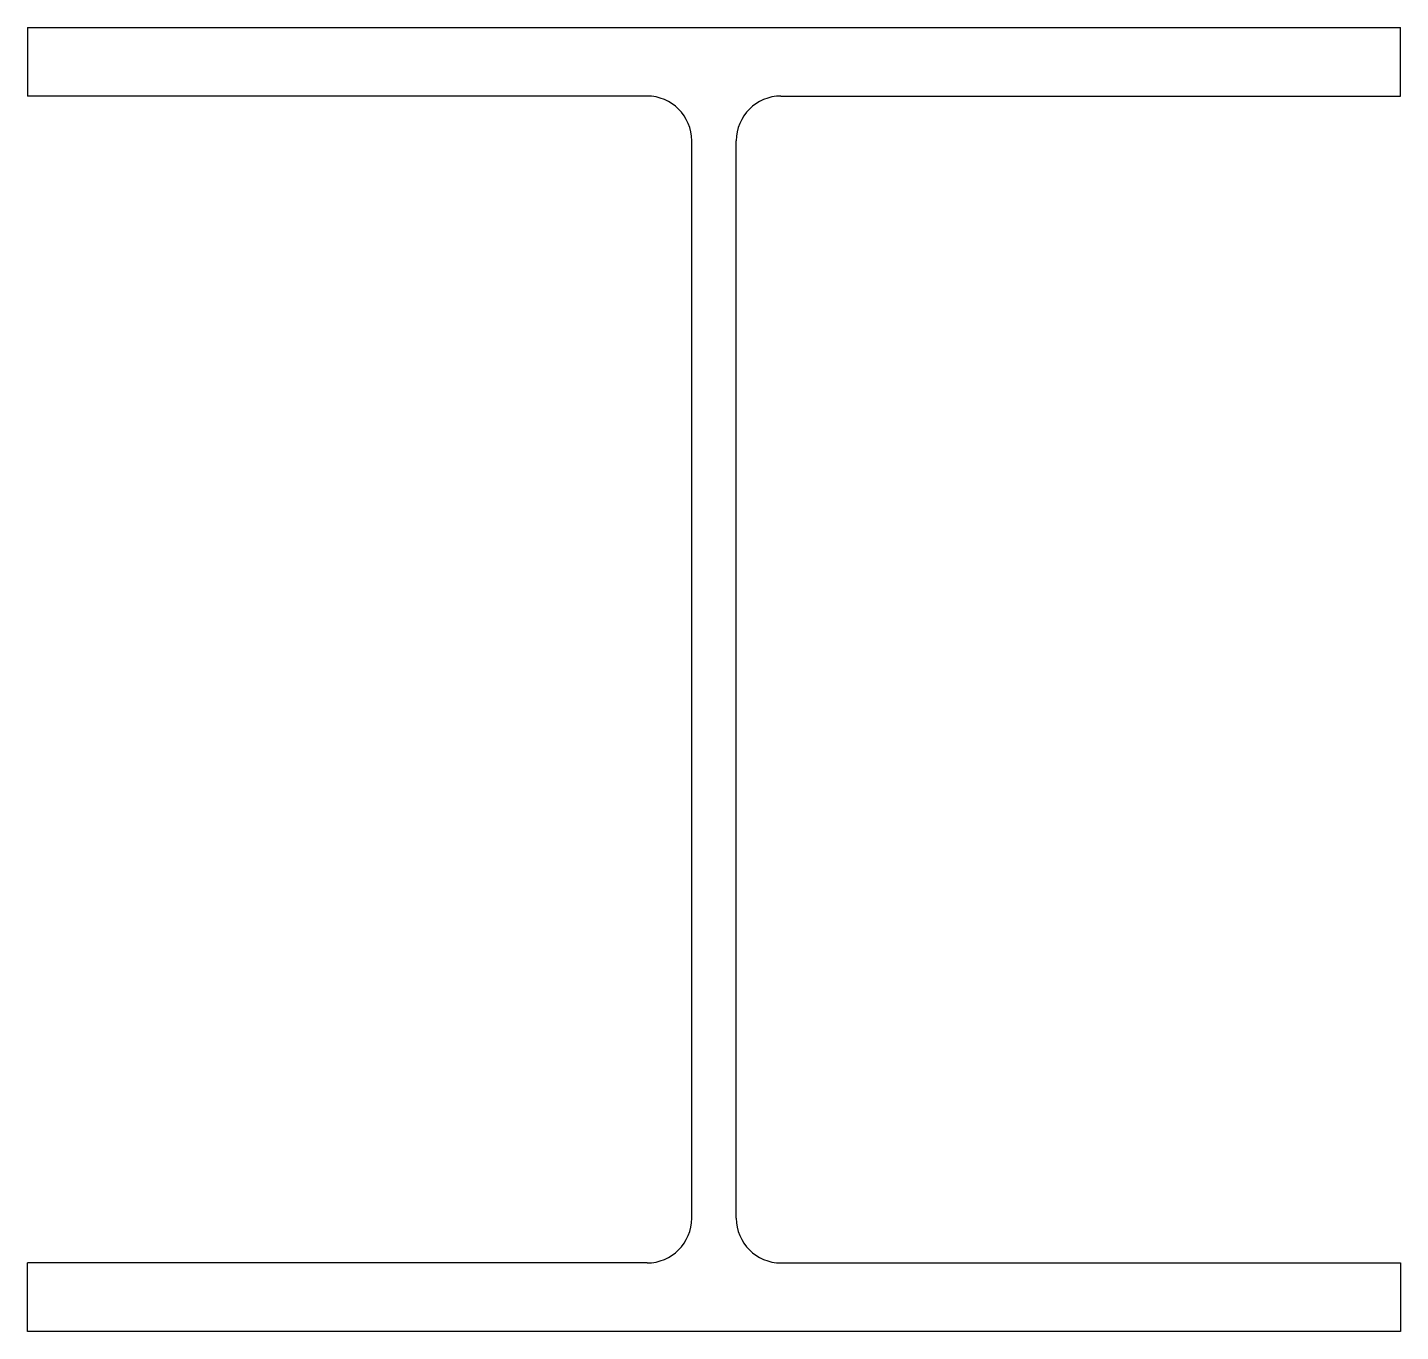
# Model space of a CAD drawing. Extents: x -100 to 100, y 0 to 190.
import ezdxf

# ---------------------------------------------------------------- set-up
doc = ezdxf.new("R2010")
doc.units = 0

msp = doc.modelspace()

# ---------------------------------------------------------------- linework, layer by layer
for p, q in [((-100, 190), (-100, 180)), ((-100, 190), (100, 190)), ((100, 180), (100, 190)), ((-9.75, 180), (-100, 180)), ((9.75, 180), (100, 180)), ((-3.25, 16.5), (-3.25, 173.5)), ((3.25, 16.5), (3.25, 173.5)), ((-100, 0), (-100, 10)), ((-9.75, 10), (-100, 10)), ((9.75, 10), (100, 10)), ((100, 10), (100, 0)), ((100, 0), (-100, 0))]:
    msp.add_line(p, q)
for centre, start, end in [((-9.75, 173.5), 0, 90), ((9.75, 173.5), 90, 180), ((-9.75, 16.5), 270, 0), ((9.75, 16.5), 180, 270)]:
    msp.add_arc(centre, 6.5, start, end)

doc.saveas('drawing.dxf')
